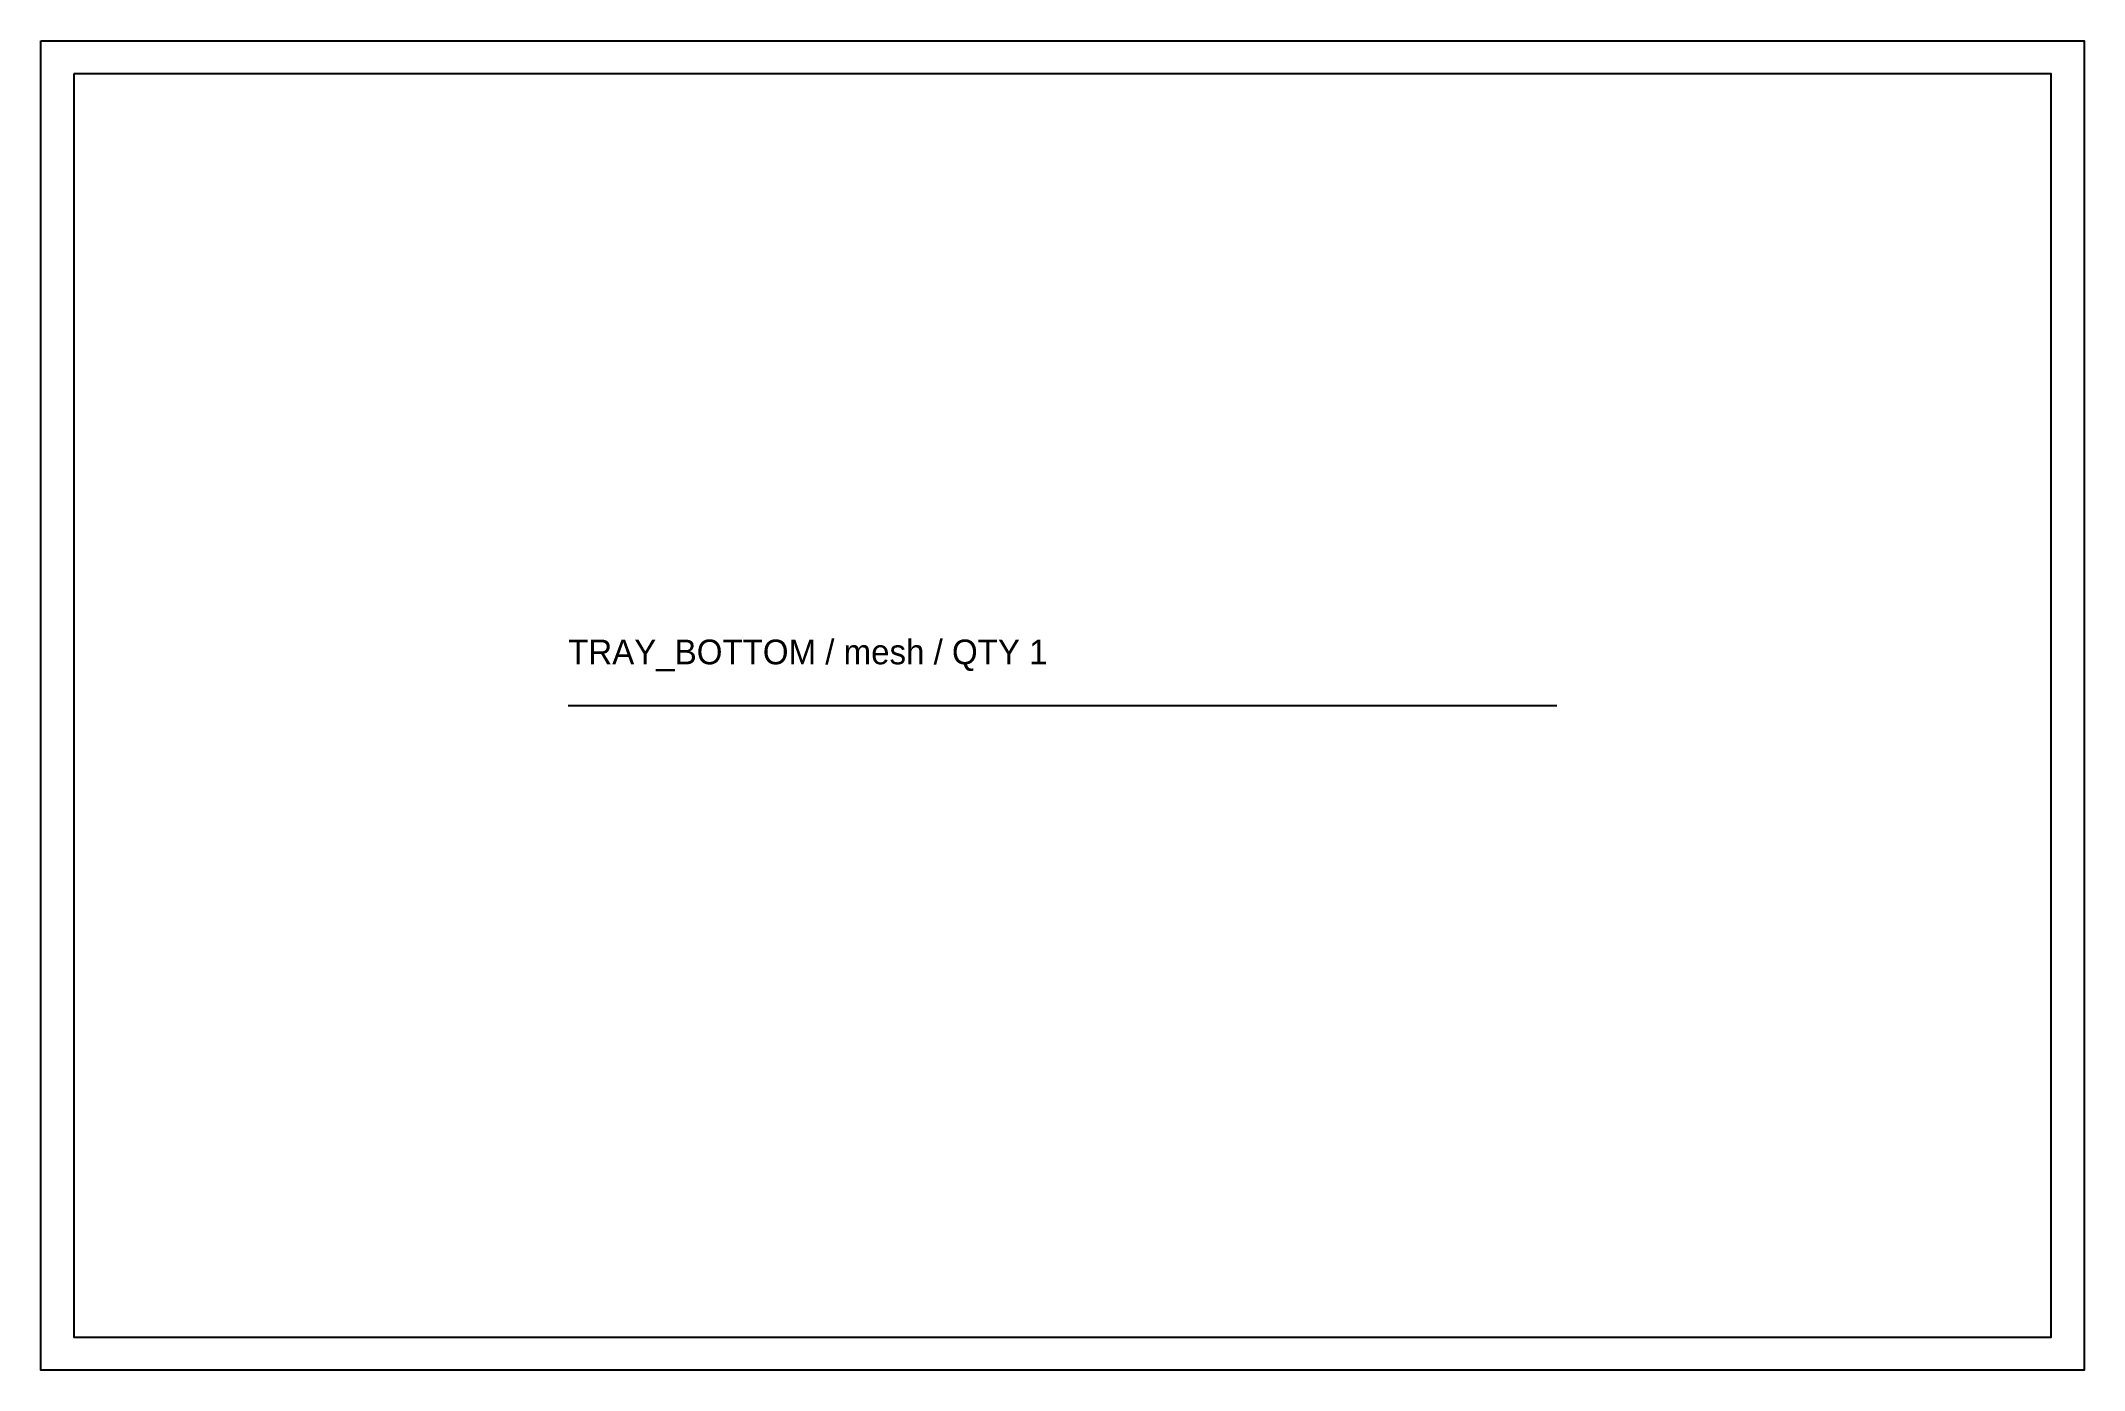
# Model space of a CAD drawing. Header units: millimetres. Extents: x -12 to 732, y -12 to 472.
import ezdxf

# ---------------------------------------------------------------- set-up
doc = ezdxf.new("R2010")
doc.units = ezdxf.units.MM
for name, color, linetype in [('CUT', 7, 'Continuous'), ('GRAIN', 3, 'Continuous'), ('ID', 7, 'Continuous'), ('SEW', 5, 'Continuous')]:
    doc.layers.add(name, color=color, linetype=linetype)

msp = doc.modelspace()

# ---------------------------------------------------------------- linework, layer by layer
at = {"layer": 'CUT'}
msp.add_lwpolyline([(-12, 472), (732, 472), (732, -12), (-12, -12)], close=True, dxfattribs=at)
at = {"layer": 'GRAIN'}
msp.add_line((180, 230), (540, 230), dxfattribs=at)
at = {"layer": 'SEW'}
msp.add_lwpolyline([(0, 460), (0, 0), (720, 0), (720, 460)], close=True, dxfattribs=at)

# ---------------------------------------------------------------- texts
at = {"layer": 'ID'}
msp.add_text('TRAY_BOTTOM / mesh / QTY 1', height=9, dxfattribs=at).set_placement((180, 245))

doc.saveas('drawing.dxf')
